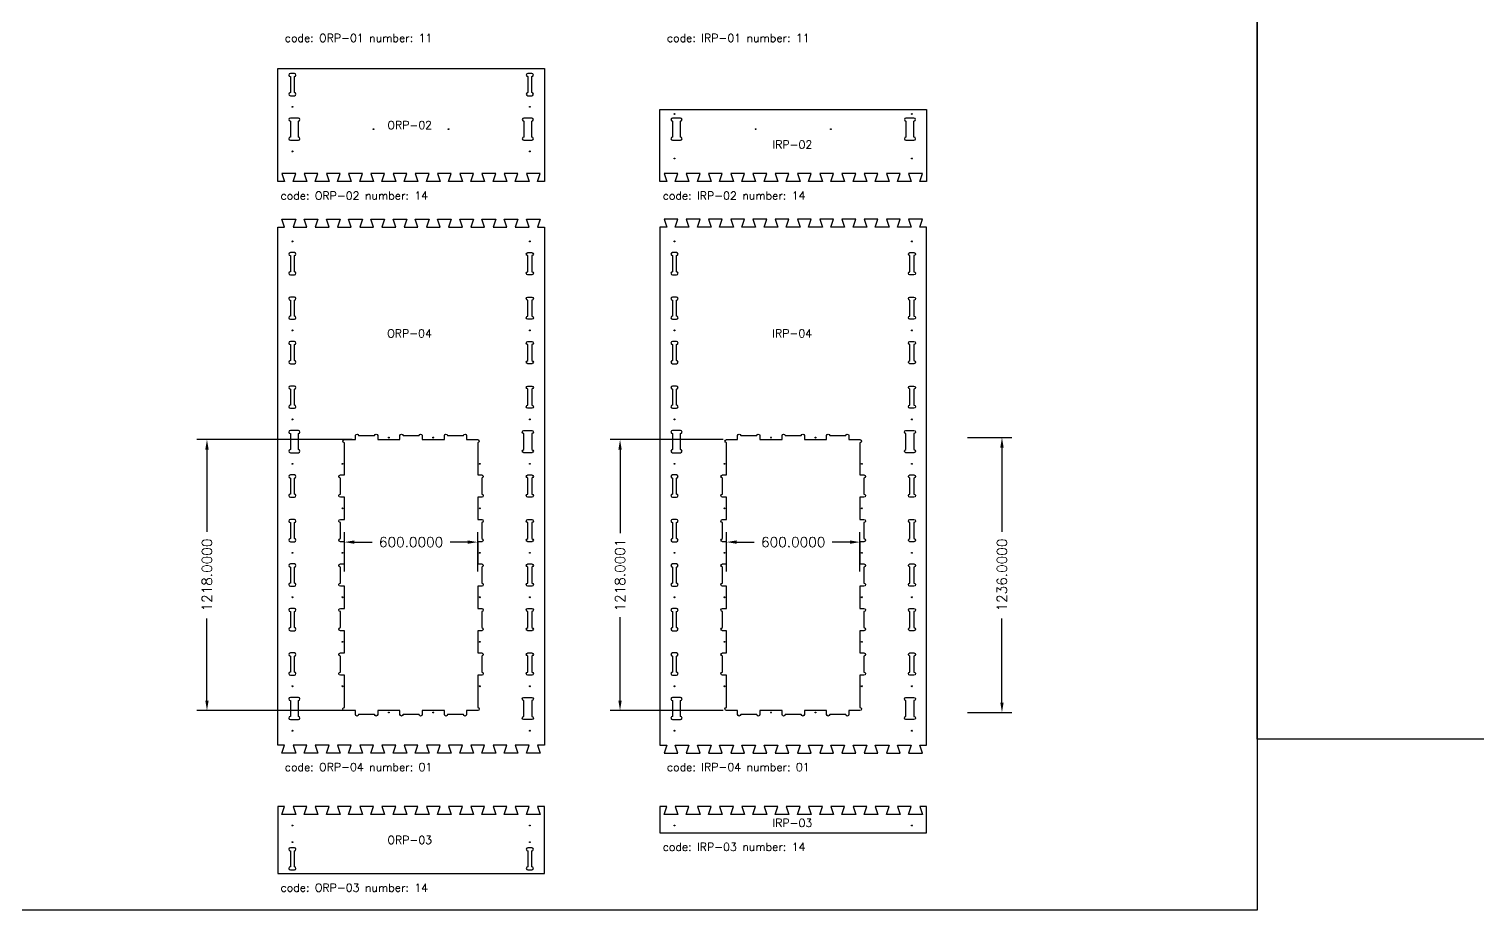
# Model space of a CAD drawing. Header units: millimetres. Extents: x -2063935 to 28085, y -14264 to 11271.
# Drawn here: x -8212 to -1698, y -6679 to -2718 of the extents above; entities that cross this region are included whole.
import ezdxf
from ezdxf import colors
from ezdxf.entities.mleader import LeaderData, LeaderLine
from ezdxf.math import Vec2, Vec3

# ---------------------------------------------------------------- set-up
doc = ezdxf.new("R2010")
doc.units = ezdxf.units.MM
for name, color, linetype in [('codes', 1, 'Continuous'), ('collection', 9, 'Continuous'), ('dimensions', 4, 'Continuous'), ('drill holes d4mm x 50mm screws', 3, 'Continuous'), ('holes d12mm for bolts d10mm', 6, 'Continuous'), ('text', 4, 'Continuous')]:
    doc.layers.add(name, color=color, linetype=linetype)
doc.styles.get("Standard").update_dxf_attribs({"font": 'romans.shx'})
doc.dimstyles.get("Standard").update_dxf_attribs({"dimscale": 250, "dimtxt": 0.18, "dimasz": 0.18, "dimexe": 0.18, "dimexo": 0.0625, "dimgap": 0.09, "dimtad": 0, "dimdec": 4, "dimzin": 0, "dimdsep": 46, "dimtxsty": 'Standard', "dimcen": 0.09, "dimclre": 252, "dimadec": 0, "dimazin": 0, "dimtfac": 1, "dimtdec": 4, "dimtofl": 0, "dimtmove": 0, "dimatfit": 3, "dimfxl": 1, "dimtolj": 1, "dimtzin": 0, "dimarcsym": 0})

# ---------------------------------------------------------------- blocks, each defined once
blk = doc.blocks.new('*D1')
at = {"layer": 'Defpoints', "color": 0, "transparency": 16777216}
for p in [(-4005.7, -4555.1), (-4005.7, -5791.1), (-3834.7, -5791.1)]:
    blk.add_point(p, dxfattribs=at)
at = {"layer": 'dimensions', "color": 252, "lineweight": -2, "transparency": 16777216}
for p, q in [((-3990.1, -4555.1), (-3789.7, -4555.1)), ((-3990.1, -5791.1), (-3789.7, -5791.1))]:
    blk.add_line(p, q, dxfattribs=at)
at = {"layer": 'dimensions', "color": 0, "lineweight": -2, "transparency": 16777216}
for p, q in [((-3834.7, -4600.1), (-3834.7, -4978.1)), ((-3834.7, -5746.1), (-3834.7, -5368.1))]:
    blk.add_line(p, q, dxfattribs=at)
at = {"layer": 'dimensions', "color": 0, "transparency": 16777216}
for points in [[(-3842.2, -4600.1), (-3827.2, -4600.1), (-3834.7, -4555.1)], [(-3842.2, -5746.1), (-3827.2, -5746.1), (-3834.7, -5791.1)]]:
    blk.add_solid(points, dxfattribs=at)
at = {"layer": 'dimensions', "color": 0, "transparency": 16777216, "insert": (-3834.7, -5173.1), "char_height": 45, "attachment_point": 5, "rotation": 90}
blk.add_mtext('\\A1;1236.0000', dxfattribs=at)
blk = doc.blocks.new('*D2')
at = {"layer": 'Defpoints', "color": 0, "transparency": 16777216}
for p in [(-4473.7, -5024.9), (-5073.7, -5173.1), (-4473.7, -5173.1)]:
    blk.add_point(p, dxfattribs=at)
at = {"layer": 'dimensions', "color": 252, "lineweight": -2, "transparency": 16777216}
for p, q in [((-5073.7, -5157.5), (-5073.7, -4979.9)), ((-4473.7, -5157.5), (-4473.7, -4979.9))]:
    blk.add_line(p, q, dxfattribs=at)
at = {"layer": 'dimensions', "color": 0, "lineweight": -2, "transparency": 16777216}
for p, q in [((-5028.7, -5024.9), (-4949.4, -5024.9)), ((-4518.7, -5024.9), (-4598, -5024.9))]:
    blk.add_line(p, q, dxfattribs=at)
at = {"layer": 'dimensions', "color": 0, "transparency": 16777216}
for points in [[(-5028.7, -5017.4), (-5028.7, -5032.4), (-5073.7, -5024.9)], [(-4518.7, -5017.4), (-4518.7, -5032.4), (-4473.7, -5024.9)]]:
    blk.add_solid(points, dxfattribs=at)
at = {"layer": 'dimensions', "color": 0, "transparency": 16777216, "insert": (-4773.7, -5024.9), "char_height": 45, "attachment_point": 5}
blk.add_mtext('\\A1;600.0000', dxfattribs=at)
blk = doc.blocks.new('*D3')
at = {"layer": 'Defpoints', "color": 0, "transparency": 16777216}
for p in [(-5073.7, -4564.1), (-5552.7, -5782.1), (-5073.7, -5782.1)]:
    blk.add_point(p, dxfattribs=at)
at = {"layer": 'dimensions', "color": 252, "lineweight": -2, "transparency": 16777216}
for p, q in [((-5089.3, -4564.1), (-5597.7, -4564.1)), ((-5089.3, -5782.1), (-5597.7, -5782.1))]:
    blk.add_line(p, q, dxfattribs=at)
at = {"layer": 'dimensions', "color": 0, "lineweight": -2, "transparency": 16777216}
for p, q in [((-5552.7, -4609.1), (-5552.7, -4984.6)), ((-5552.7, -5737.1), (-5552.7, -5361.7))]:
    blk.add_line(p, q, dxfattribs=at)
at = {"layer": 'dimensions', "color": 0, "transparency": 16777216}
for points in [[(-5560.2, -4609.1), (-5545.2, -4609.1), (-5552.7, -4564.1)], [(-5560.2, -5737.1), (-5545.2, -5737.1), (-5552.7, -5782.1)]]:
    blk.add_solid(points, dxfattribs=at)
at = {"layer": 'dimensions', "color": 0, "transparency": 16777216, "insert": (-5552.7, -5173.1), "char_height": 45, "attachment_point": 5, "rotation": 90}
blk.add_mtext('\\A1;1218.0001', dxfattribs=at)
blk = doc.blocks.new('*D4')
at = {"layer": 'Defpoints', "color": 0, "transparency": 16777216}
for p in [(-7410.9, -4564.1), (-6742.8, -4564.1), (-6742.8, -5782.1)]:
    blk.add_point(p, dxfattribs=at)
at = {"layer": 'dimensions', "color": 252, "lineweight": -2, "transparency": 16777216}
for p, q in [((-6758.4, -4564.1), (-7455.9, -4564.1)), ((-6758.4, -5782.1), (-7455.9, -5782.1))]:
    blk.add_line(p, q, dxfattribs=at)
at = {"layer": 'dimensions', "color": 0, "lineweight": -2, "transparency": 16777216}
for p, q in [((-7410.9, -4609.1), (-7410.9, -4978.1)), ((-7410.9, -5737.1), (-7410.9, -5368.1))]:
    blk.add_line(p, q, dxfattribs=at)
at = {"layer": 'dimensions', "color": 0, "transparency": 16777216}
for points in [[(-7418.4, -4609.1), (-7403.4, -4609.1), (-7410.9, -4564.1)], [(-7418.4, -5737.1), (-7403.4, -5737.1), (-7410.9, -5782.1)]]:
    blk.add_solid(points, dxfattribs=at)
at = {"layer": 'dimensions', "color": 0, "transparency": 16777216, "insert": (-7410.9, -5173.1), "char_height": 45, "attachment_point": 5, "rotation": 90}
blk.add_mtext('\\A1;1218.0000', dxfattribs=at)
blk = doc.blocks.new('*D11')
at = {"layer": 'Defpoints', "color": 0, "transparency": 16777216}
for p in [(-6192.8, -5024.9), (-6792.8, -5173.1), (-6192.8, -5173.1)]:
    blk.add_point(p, dxfattribs=at)
at = {"layer": 'dimensions', "color": 252, "lineweight": -2, "transparency": 16777216}
for p, q in [((-6792.8, -5157.5), (-6792.8, -4979.9)), ((-6192.8, -5157.5), (-6192.8, -4979.9))]:
    blk.add_line(p, q, dxfattribs=at)
at = {"layer": 'dimensions', "color": 0, "lineweight": -2, "transparency": 16777216}
for p, q in [((-6747.8, -5024.9), (-6668.5, -5024.9)), ((-6237.8, -5024.9), (-6317, -5024.9))]:
    blk.add_line(p, q, dxfattribs=at)
at = {"layer": 'dimensions', "color": 0, "transparency": 16777216}
for points in [[(-6747.8, -5017.4), (-6747.8, -5032.4), (-6792.8, -5024.9)], [(-6237.8, -5017.4), (-6237.8, -5032.4), (-6192.8, -5024.9)]]:
    blk.add_solid(points, dxfattribs=at)
at = {"layer": 'dimensions', "color": 0, "transparency": 16777216, "insert": (-6492.8, -5024.9), "char_height": 45, "attachment_point": 5}
blk.add_mtext('\\A1;600.0000', dxfattribs=at)

msp = doc.modelspace()

# ---------------------------------------------------------------- linework, layer by layer
at = {"color": 2}
for points in [[(-5973.76151, -3368.23388), (-5961.76151, -3404.23388), (-6023.76151, -3404.23388), (-6011.76151, -3368.23388), (-6073.76151, -3368.23388), (-6061.76151, -3404.23388), (-6123.76151, -3404.23388), (-6111.76151, -3368.23388), (-6173.76151, -3368.23388), (-6161.76151, -3404.23388), (-6223.76151, -3404.23388), (-6211.76151, -3368.23388), (-6273.76151, -3368.23388), (-6261.76151, -3404.23388), (-6323.76151, -3404.23388), (-6311.76151, -3368.23388), (-6373.76151, -3368.23388), (-6361.76151, -3404.23388), (-6423.76151, -3404.23388), (-6411.76151, -3368.23388), (-6473.76151, -3368.23388), (-6461.76151, -3404.23388), (-6523.76151, -3404.23388), (-6511.76151, -3368.23388), (-6573.76151, -3368.23388), (-6561.76151, -3404.23388), (-6623.76151, -3404.23388), (-6611.76151, -3368.23388), (-6673.76151, -3368.23388), (-6661.76151, -3404.23388), (-6723.76151, -3404.23388), (-6711.76151, -3368.23388), (-6773.76151, -3368.23388), (-6761.76151, -3404.23388), (-6823.76151, -3404.23388), (-6811.76151, -3368.23388), (-6873.76151, -3368.23388), (-6861.76151, -3404.23388), (-6923.76151, -3404.23388), (-6911.76151, -3368.23388), (-6973.76151, -3368.23388), (-6961.76151, -3404.23388), (-7023.76151, -3404.23388), (-7011.76151, -3368.23388), (-7073.76151, -3368.23388), (-7061.76151, -3404.23388), (-7092.76151, -3404.23388), (-7092.76151, -2896.40877), (-5892.76151, -2896.40877), (-5892.76151, -3404.23388), (-5923.76151, -3404.23388), (-5911.76151, -3368.23388)], [(-4173.70889, -3404.23388), (-4204.70889, -3404.23388), (-4192.70889, -3368.23388), (-4254.70889, -3368.23388), (-4242.70889, -3404.23388), (-4304.70889, -3404.23388), (-4292.70889, -3368.23388), (-4354.70889, -3368.23388), (-4342.70889, -3404.23388), (-4404.70889, -3404.23388), (-4392.70889, -3368.23388), (-4454.70889, -3368.23388), (-4442.70889, -3404.23388), (-4504.70889, -3404.23388), (-4492.70889, -3368.23388), (-4554.70889, -3368.23388), (-4542.70889, -3404.23388), (-4604.70889, -3404.23388), (-4592.70889, -3368.23388), (-4654.70889, -3368.23388), (-4642.70889, -3404.23388), (-4704.70889, -3404.23388), (-4692.70889, -3368.23388), (-4754.70889, -3368.23388), (-4742.70889, -3404.23388), (-4804.70889, -3404.23388), (-4792.70889, -3368.23388), (-4854.70889, -3368.23388), (-4842.70889, -3404.23388), (-4904.70889, -3404.23388), (-4892.70889, -3368.23388), (-4954.70889, -3368.23388), (-4942.70889, -3404.23388), (-5004.70889, -3404.23388), (-4992.70889, -3368.23388), (-5054.70889, -3368.23388), (-5042.70889, -3404.23388), (-5104.70889, -3404.23388), (-5092.70889, -3368.23388), (-5154.70889, -3368.23388), (-5142.70889, -3404.23388), (-5204.70889, -3404.23388), (-5192.70889, -3368.23388), (-5254.70889, -3368.23388), (-5242.70889, -3404.23388), (-5304.70889, -3404.23388), (-5292.70889, -3368.23388), (-5354.70889, -3368.23388), (-5342.70889, -3404.23388), (-5373.70889, -3404.23388), (-5373.70889, -3080.00616), (-4173.70889, -3080.00616)], [(-6473.76151, -5973.12228), (-6461.76151, -5937.12228), (-6523.76151, -5937.12228), (-6511.76151, -5973.12228), (-6573.76151, -5973.12228), (-6561.76151, -5937.12228), (-6623.76151, -5937.12228), (-6611.76151, -5973.12228), (-6673.76151, -5973.12228), (-6661.76151, -5937.12228), (-6723.76151, -5937.12228), (-6711.76151, -5973.12228), (-6773.76151, -5973.12228), (-6761.76151, -5937.12228), (-6823.76151, -5937.12228), (-6811.76151, -5973.12228), (-6873.76151, -5973.12228), (-6861.76151, -5937.12228), (-6923.76151, -5937.12228), (-6911.76151, -5973.12228), (-6973.76151, -5973.12228), (-6961.76151, -5937.12228), (-7023.76151, -5937.12228), (-7011.76151, -5973.12228), (-7073.76151, -5973.12228), (-7061.76151, -5937.12228), (-7092.76151, -5937.12228), (-7092.76151, -3609.12228), (-7061.76151, -3609.12228), (-7073.76151, -3573.12228), (-7011.76151, -3573.12228), (-7023.76151, -3609.12228), (-6961.76151, -3609.12228), (-6973.76151, -3573.12228), (-6911.76151, -3573.12228), (-6923.76151, -3609.12228), (-6861.76151, -3609.12228), (-6873.76151, -3573.12228), (-6811.76151, -3573.12228), (-6823.76151, -3609.12228), (-6761.76151, -3609.12228), (-6773.76151, -3573.12228), (-6711.76151, -3573.12228), (-6723.76151, -3609.12228), (-6661.76151, -3609.12228), (-6673.76151, -3573.12228), (-6611.76151, -3573.12228), (-6623.76151, -3609.12228), (-6561.76151, -3609.12228), (-6573.76151, -3573.12228), (-6511.76151, -3573.12228), (-6523.76151, -3609.12228), (-6461.76151, -3609.12228), (-6473.76151, -3573.12228), (-6411.76151, -3573.12228), (-6423.76151, -3609.12228), (-6361.76151, -3609.12228), (-6373.76151, -3573.12228), (-6311.76151, -3573.12228), (-6323.76151, -3609.12228), (-6261.76151, -3609.12228), (-6273.76151, -3573.12228), (-6211.76151, -3573.12228), (-6223.76151, -3609.12228), (-6161.76151, -3609.12228), (-6173.76151, -3573.12228), (-6111.76151, -3573.12228), (-6123.76151, -3609.12228), (-6061.76151, -3609.12228), (-6073.76151, -3573.12228), (-6011.76151, -3573.12228), (-6023.76151, -3609.12228), (-5961.76151, -3609.12228), (-5973.76151, -3573.12228), (-5911.76151, -3573.12228), (-5923.76151, -3609.12228), (-5892.76151, -3609.12228), (-5892.76151, -5937.12228), (-5923.76151, -5937.12228), (-5911.76151, -5973.12228), (-5973.76151, -5973.12228), (-5961.76151, -5937.12228), (-6023.76151, -5937.12228), (-6011.76151, -5973.12228), (-6073.76151, -5973.12228), (-6061.76151, -5937.12228), (-6123.76151, -5937.12228), (-6111.76151, -5973.12228), (-6173.76151, -5973.12228), (-6161.76151, -5937.12228), (-6223.76151, -5937.12228), (-6211.76151, -5973.12228), (-6273.76151, -5973.12228), (-6261.76151, -5937.12228), (-6323.76151, -5937.12228), (-6311.76151, -5973.12228), (-6373.76151, -5973.12228), (-6361.76151, -5937.12228), (-6423.76151, -5937.12228), (-6411.76151, -5973.12228)], [(-5042.70889, -5937.12228), (-5054.70889, -5973.12228), (-4992.70889, -5973.12228), (-5004.70889, -5937.12228), (-4942.70889, -5937.12228), (-4954.70889, -5973.12228), (-4892.70889, -5973.12228), (-4904.70889, -5937.12228), (-4842.70889, -5937.12228), (-4854.70889, -5973.12228), (-4792.70889, -5973.12228), (-4804.70889, -5937.12228), (-4742.70889, -5937.12228), (-4754.70889, -5973.12228), (-4692.70889, -5973.12228), (-4704.70889, -5937.12228), (-4642.70889, -5937.12228), (-4654.70889, -5973.12228), (-4592.70889, -5973.12228), (-4604.70889, -5937.12228), (-4542.70889, -5937.12228), (-4554.70889, -5973.12228), (-4492.70889, -5973.12228), (-4504.70889, -5937.12228), (-4442.70889, -5937.12228), (-4454.70889, -5973.12228), (-4392.70889, -5973.12228), (-4404.70889, -5937.12228), (-4342.70889, -5937.12228), (-4354.70889, -5973.12228), (-4292.70889, -5973.12228), (-4304.70889, -5937.12228), (-4242.70889, -5937.12228), (-4254.70889, -5973.12228), (-4192.70889, -5973.12228), (-4204.70889, -5937.12228), (-4173.70889, -5937.12228), (-4173.70889, -3609.12228), (-4204.70889, -3609.12228), (-4192.70889, -3573.12228), (-4254.70889, -3573.12228), (-4242.70889, -3609.12228), (-4304.70889, -3609.12228), (-4292.70889, -3573.12228), (-4354.70889, -3573.12228), (-4342.70889, -3609.12228), (-4404.70889, -3609.12228), (-4392.70889, -3573.12228), (-4454.70889, -3573.12228), (-4442.70889, -3609.12228), (-4504.70889, -3609.12228), (-4492.70889, -3573.12228), (-4554.70889, -3573.12228), (-4542.70889, -3609.12228), (-4604.70889, -3609.12228), (-4592.70889, -3573.12228), (-4654.70889, -3573.12228), (-4642.70889, -3609.12228), (-4704.70889, -3609.12228), (-4692.70889, -3573.12228), (-4754.70889, -3573.12228), (-4742.70889, -3609.12228), (-4804.70889, -3609.12228), (-4792.70889, -3573.12228), (-4854.70889, -3573.12228), (-4842.70889, -3609.12228), (-4904.70889, -3609.12228), (-4892.70889, -3573.12228), (-4954.70889, -3573.12228), (-4942.70889, -3609.12228), (-5004.70889, -3609.12228), (-4992.70889, -3573.12228), (-5054.70889, -3573.12228), (-5042.70889, -3609.12228), (-5104.70889, -3609.12228), (-5092.70889, -3573.12228), (-5154.70889, -3573.12228), (-5142.70889, -3609.12228), (-5204.70889, -3609.12228), (-5192.70889, -3573.12228), (-5254.70889, -3573.12228), (-5242.70889, -3609.12228), (-5304.70889, -3609.12228), (-5292.70889, -3573.12228), (-5354.70889, -3573.12228), (-5342.70889, -3609.12228), (-5373.70889, -3609.12228), (-5373.70889, -5937.12228), (-5342.70889, -5937.12228), (-5354.70889, -5973.12228), (-5292.70889, -5973.12228), (-5304.70889, -5937.12228), (-5242.70889, -5937.12228), (-5254.70889, -5973.12228), (-5192.70889, -5973.12228), (-5204.70889, -5937.12228), (-5142.70889, -5937.12228), (-5154.70889, -5973.12228), (-5092.70889, -5973.12228), (-5104.70889, -5937.12228)], [(-6711.76151, -6248.9053), (-6773.76151, -6248.9053), (-6761.76151, -6212.9053), (-6823.76151, -6212.9053), (-6811.76151, -6248.9053), (-6873.76151, -6248.9053), (-6861.76151, -6212.9053), (-6923.76151, -6212.9053), (-6911.76151, -6248.9053), (-6973.76151, -6248.9053), (-6961.76151, -6212.9053), (-7023.76151, -6212.9053), (-7011.76151, -6248.9053), (-7073.76151, -6248.9053), (-7061.76151, -6212.9053), (-7092.76151, -6212.9053), (-7092.76151, -6515.55625), (-5892.76151, -6515.55625), (-5892.76151, -6212.9053), (-5923.76151, -6212.9053), (-5911.76151, -6248.9053), (-5973.76151, -6248.9053), (-5961.76151, -6212.9053), (-6023.76151, -6212.9053), (-6011.76151, -6248.9053), (-6073.76151, -6248.9053), (-6061.76151, -6212.9053), (-6123.76151, -6212.9053), (-6111.76151, -6248.9053), (-6173.76151, -6248.9053), (-6161.76151, -6212.9053), (-6223.76151, -6212.9053), (-6211.76151, -6248.9053), (-6273.76151, -6248.9053), (-6261.76151, -6212.9053), (-6323.76151, -6212.9053), (-6311.76151, -6248.9053), (-6373.76151, -6248.9053), (-6361.76151, -6212.9053), (-6423.76151, -6212.9053), (-6411.76151, -6248.9053), (-6473.76151, -6248.9053), (-6461.76151, -6212.9053), (-6523.76151, -6212.9053), (-6511.76151, -6248.9053), (-6573.76151, -6248.9053), (-6561.76151, -6212.9053), (-6623.76151, -6212.9053), (-6611.76151, -6248.9053), (-6673.76151, -6248.9053), (-6661.76151, -6212.9053), (-6723.76151, -6212.9053)], [(-5204.70889, -6212.9053), (-5192.70889, -6248.9053), (-5254.70889, -6248.9053), (-5242.70889, -6212.9053), (-5304.70889, -6212.9053), (-5292.70889, -6248.9053), (-5354.70889, -6248.9053), (-5342.70889, -6212.9053), (-5373.70889, -6212.9053), (-5373.70889, -6331.95887), (-4173.70889, -6331.95887), (-4173.70889, -6212.9053), (-4204.70889, -6212.9053), (-4192.70889, -6248.9053), (-4254.70889, -6248.9053), (-4242.70889, -6212.9053), (-4304.70889, -6212.9053), (-4292.70889, -6248.9053), (-4354.70889, -6248.9053), (-4342.70889, -6212.9053), (-4404.70889, -6212.9053), (-4392.70889, -6248.9053), (-4454.70889, -6248.9053), (-4442.70889, -6212.9053), (-4504.70889, -6212.9053), (-4492.70889, -6248.9053), (-4554.70889, -6248.9053), (-4542.70889, -6212.9053), (-4604.70889, -6212.9053), (-4592.70889, -6248.9053), (-4654.70889, -6248.9053), (-4642.70889, -6212.9053), (-4704.70889, -6212.9053), (-4692.70889, -6248.9053), (-4754.70889, -6248.9053), (-4742.70889, -6212.9053), (-4804.70889, -6212.9053), (-4792.70889, -6248.9053), (-4854.70889, -6248.9053), (-4842.70889, -6212.9053), (-4904.70889, -6212.9053), (-4892.70889, -6248.9053), (-4954.70889, -6248.9053), (-4942.70889, -6212.9053), (-5004.70889, -6212.9053), (-4992.70889, -6248.9053), (-5054.70889, -6248.9053), (-5042.70889, -6212.9053), (-5104.70889, -6212.9053), (-5092.70889, -6248.9053), (-5154.70889, -6248.9053), (-5142.70889, -6212.9053)]]:
    msp.add_lwpolyline(points, close=True, dxfattribs=at)
for points in [[(-7035.76151, -3018.23388), (-7017.76151, -3018.23388, 1), (-7017.76151, -3004.23388), (-7017.76151, -2932.23388, 1), (-7017.76151, -2918.23388), (-7035.76151, -2918.23388, 1), (-7035.76151, -2932.23388), (-7035.76151, -3004.23388, 1)], [(-5967.76151, -3018.23388), (-5949.76151, -3018.23388, 1), (-5949.76151, -3004.23388), (-5949.76151, -2932.23388, 1), (-5949.76151, -2918.23388), (-5967.76151, -2918.23388, 1), (-5967.76151, -2932.23388), (-5967.76151, -3004.23388, 1)], [(-7035.76151, -3218.23388), (-6999.76151, -3218.23388, 1), (-6999.76151, -3204.23388), (-6999.76151, -3132.23388, 1), (-6999.76151, -3118.23388), (-7035.76151, -3118.23388, 1), (-7035.76151, -3132.23388), (-7035.76151, -3204.23388, 1)], [(-5985.76151, -3218.23388), (-5949.76151, -3218.23388, 1), (-5949.76151, -3204.23388), (-5949.76151, -3132.23388, 1), (-5949.76151, -3118.23388), (-5985.76151, -3118.23388, 1), (-5985.76151, -3132.23388), (-5985.76151, -3204.23388, 1)], [(-5316.70889, -3218.23388), (-5280.70889, -3218.23388, 1), (-5280.70889, -3204.23388), (-5280.70889, -3132.23388, 1), (-5280.70889, -3118.23388), (-5316.70889, -3118.23388, 1), (-5316.70889, -3132.23388), (-5316.70889, -3204.23388, 1)], [(-4266.70889, -3218.23388), (-4230.70889, -3218.23388, 1), (-4230.70889, -3204.23388), (-4230.70889, -3132.23388, 1), (-4230.70889, -3118.23388), (-4266.70889, -3118.23388, 1), (-4266.70889, -3132.23388), (-4266.70889, -3204.23388, 1)], [(-7035.76151, -3823.12228), (-7017.76151, -3823.12228, 1), (-7017.76151, -3809.12228), (-7017.76151, -3737.12228, 1), (-7017.76151, -3723.12228), (-7035.76151, -3723.12228, 1), (-7035.76151, -3737.12228), (-7035.76151, -3809.12228, 1)], [(-5949.76151, -3823.12228), (-5967.76151, -3823.12228, -1), (-5967.76151, -3809.12228), (-5967.76151, -3737.12228, -1), (-5967.76151, -3723.12228), (-5949.76151, -3723.12228, -1), (-5949.76151, -3737.12228), (-5949.76151, -3809.12228, -1)], [(-5316.70889, -3823.12228), (-5298.70889, -3823.12228, 1), (-5298.70889, -3809.12228), (-5298.70889, -3737.12228, 1), (-5298.70889, -3723.12228), (-5316.70889, -3723.12228, 1), (-5316.70889, -3737.12228), (-5316.70889, -3809.12228, 1)], [(-4230.70889, -3823.12228), (-4248.70889, -3823.12228, -1), (-4248.70889, -3809.12228), (-4248.70889, -3737.12228, -1), (-4248.70889, -3723.12228), (-4230.70889, -3723.12228, -1), (-4230.70889, -3737.12228), (-4230.70889, -3809.12228, -1)], [(-7035.76151, -4023.12228), (-7017.76151, -4023.12228, 1), (-7017.76151, -4009.12228), (-7017.76151, -3937.12228, 1), (-7017.76151, -3923.12228), (-7035.76151, -3923.12228, 1), (-7035.76151, -3937.12228), (-7035.76151, -4009.12228, 1)], [(-5949.76151, -4023.12228), (-5967.76151, -4023.12228, -1), (-5967.76151, -4009.12228), (-5967.76151, -3937.12228, -1), (-5967.76151, -3923.12228), (-5949.76151, -3923.12228, -1), (-5949.76151, -3937.12228), (-5949.76151, -4009.12228, -1)], [(-5316.70889, -4023.12228), (-5298.70889, -4023.12228, 1), (-5298.70889, -4009.12228), (-5298.70889, -3937.12228, 1), (-5298.70889, -3923.12228), (-5316.70889, -3923.12228, 1), (-5316.70889, -3937.12228), (-5316.70889, -4009.12228, 1)], [(-4230.70889, -4023.12228), (-4248.70889, -4023.12228, -1), (-4248.70889, -4009.12228), (-4248.70889, -3937.12228, -1), (-4248.70889, -3923.12228), (-4230.70889, -3923.12228, -1), (-4230.70889, -3937.12228), (-4230.70889, -4009.12228, -1)], [(-7035.76151, -4223.12228), (-7017.76151, -4223.12228, 1), (-7017.76151, -4209.12228), (-7017.76151, -4137.12228, 1), (-7017.76151, -4123.12228), (-7035.76151, -4123.12228, 1), (-7035.76151, -4137.12228), (-7035.76151, -4209.12228, 1)], [(-5949.76151, -4223.12228), (-5967.76151, -4223.12228, -1), (-5967.76151, -4209.12228), (-5967.76151, -4137.12228, -1), (-5967.76151, -4123.12228), (-5949.76151, -4123.12228, -1), (-5949.76151, -4137.12228), (-5949.76151, -4209.12228, -1)], [(-5316.70889, -4223.12228), (-5298.70889, -4223.12228, 1), (-5298.70889, -4209.12228), (-5298.70889, -4137.12228, 1), (-5298.70889, -4123.12228), (-5316.70889, -4123.12228, 1), (-5316.70889, -4137.12228), (-5316.70889, -4209.12228, 1)], [(-4230.70889, -4223.12228), (-4248.70889, -4223.12228, -1), (-4248.70889, -4209.12228), (-4248.70889, -4137.12228, -1), (-4248.70889, -4123.12228), (-4230.70889, -4123.12228, -1), (-4230.70889, -4137.12228), (-4230.70889, -4209.12228, -1)], [(-7035.76151, -4423.12228), (-7017.76151, -4423.12228, 1), (-7017.76151, -4409.12228), (-7017.76151, -4337.12228, 1), (-7017.76151, -4323.12228), (-7035.76151, -4323.12228, 1), (-7035.76151, -4337.12228), (-7035.76151, -4409.12228, 1)], [(-5949.76151, -4423.12228), (-5967.76151, -4423.12228, -1), (-5967.76151, -4409.12228), (-5967.76151, -4337.12228, -1), (-5967.76151, -4323.12228), (-5949.76151, -4323.12228, -1), (-5949.76151, -4337.12228), (-5949.76151, -4409.12228, -1)], [(-5316.70889, -4423.12228), (-5298.70889, -4423.12228, 1), (-5298.70889, -4409.12228), (-5298.70889, -4337.12228, 1), (-5298.70889, -4323.12228), (-5316.70889, -4323.12228, 1), (-5316.70889, -4337.12228), (-5316.70889, -4409.12228, 1)], [(-4230.70889, -4423.12228), (-4248.70889, -4423.12228, -1), (-4248.70889, -4409.12228), (-4248.70889, -4337.12228, -1), (-4248.70889, -4323.12228), (-4230.70889, -4323.12228, -1), (-4230.70889, -4337.12228), (-4230.70889, -4409.12228, -1)], [(-7035.76151, -4623.12228), (-6999.76155, -4623.12228, 1), (-6999.76155, -4609.12228), (-6999.76155, -4537.12228, 1), (-6999.76155, -4523.12228), (-7035.76151, -4523.12228, 1), (-7035.76151, -4537.12228), (-7035.76151, -4609.12228, 1)], [(-5949.76151, -4623.12228), (-5985.76146, -4623.12228, -1), (-5985.76146, -4609.12228), (-5985.76146, -4537.12228, -1), (-5985.76146, -4523.12228), (-5949.76151, -4523.12228, -1), (-5949.76151, -4537.12228), (-5949.76151, -4609.12228, -1)], [(-5316.70889, -4623.12228), (-5280.70893, -4623.12228, 1), (-5280.70893, -4609.12228), (-5280.70893, -4537.12228, 1), (-5280.70893, -4523.12228), (-5316.70889, -4523.12228, 1), (-5316.70889, -4537.12228), (-5316.70889, -4609.12228, 1)], [(-4230.70889, -4623.12228), (-4266.70889, -4623.12228, -1), (-4266.70889, -4609.12228), (-4266.70889, -4537.12228, -1), (-4266.70889, -4523.12228), (-4230.70889, -4523.12228, -1), (-4230.70889, -4537.12228), (-4230.70889, -4609.12228, -1)], [(-7035.76151, -4823.12228), (-7017.76151, -4823.12228, 1), (-7017.76151, -4809.12228), (-7017.76151, -4737.12228, 1), (-7017.76151, -4723.12228), (-7035.76151, -4723.12228, 1), (-7035.76151, -4737.12228), (-7035.76151, -4809.12228, 1)], [(-5949.76151, -4823.12228), (-5967.76151, -4823.12228, -1), (-5967.76151, -4809.12228), (-5967.76151, -4737.12228, -1), (-5967.76151, -4723.12228), (-5949.76151, -4723.12228, -1), (-5949.76151, -4737.12228), (-5949.76151, -4809.12228, -1)], [(-5316.70889, -4823.12228), (-5298.70889, -4823.12228, 1), (-5298.70889, -4809.12228), (-5298.70889, -4737.12228, 1), (-5298.70889, -4723.12228), (-5316.70889, -4723.12228, 1), (-5316.70889, -4737.12228), (-5316.70889, -4809.12228, 1)], [(-4230.70889, -4823.12228), (-4248.70889, -4823.12228, -1), (-4248.70889, -4809.12228), (-4248.70889, -4737.12228, -1), (-4248.70889, -4723.12228), (-4230.70889, -4723.12228, -1), (-4230.70889, -4737.12228), (-4230.70889, -4809.12228, -1)], [(-7035.76151, -5023.12228), (-7017.76151, -5023.12228, 1), (-7017.76151, -5009.12228), (-7017.76151, -4937.12228, 1), (-7017.76151, -4923.12228), (-7035.76151, -4923.12228, 1), (-7035.76151, -4937.12228), (-7035.76151, -5009.12228, 1)], [(-5949.76151, -5023.12228), (-5967.76151, -5023.12228, -1), (-5967.76151, -5009.12228), (-5967.76151, -4937.12228, -1), (-5967.76151, -4923.12228), (-5949.76151, -4923.12228, -1), (-5949.76151, -4937.12228), (-5949.76151, -5009.12228, -1)], [(-5316.70889, -5023.12228), (-5298.70889, -5023.12228, 1), (-5298.70889, -5009.12228), (-5298.70889, -4937.12228, 1), (-5298.70889, -4923.12228), (-5316.70889, -4923.12228, 1), (-5316.70889, -4937.12228), (-5316.70889, -5009.12228, 1)], [(-4230.70889, -5023.12228), (-4248.70889, -5023.12228, -1), (-4248.70889, -5009.12228), (-4248.70889, -4937.12228, -1), (-4248.70889, -4923.12228), (-4230.70889, -4923.12228, -1), (-4230.70889, -4937.12228), (-4230.70889, -5009.12228, -1)], [(-7035.76151, -5223.12228), (-7017.76151, -5223.12228, 1), (-7017.76151, -5209.12228), (-7017.76151, -5137.12228, 1), (-7017.76151, -5123.12228), (-7035.76151, -5123.12228, 1), (-7035.76151, -5137.12228), (-7035.76151, -5209.12228, 1)], [(-5949.76151, -5223.12228), (-5967.76151, -5223.12228, -1), (-5967.76151, -5209.12228), (-5967.76151, -5137.12228, -1), (-5967.76151, -5123.12228), (-5949.76151, -5123.12228, -1), (-5949.76151, -5137.12228), (-5949.76151, -5209.12228, -1)], [(-5316.70889, -5223.12228), (-5298.70889, -5223.12228, 1), (-5298.70889, -5209.12228), (-5298.70889, -5137.12228, 1), (-5298.70889, -5123.12228), (-5316.70889, -5123.12228, 1), (-5316.70889, -5137.12228), (-5316.70889, -5209.12228, 1)], [(-4230.70889, -5223.12228), (-4248.70889, -5223.12228, -1), (-4248.70889, -5209.12228), (-4248.70889, -5137.12228, -1), (-4248.70889, -5123.12228), (-4230.70889, -5123.12228, -1), (-4230.70889, -5137.12228), (-4230.70889, -5209.12228, -1)], [(-7035.76151, -5423.12228), (-7017.76151, -5423.12228, 1), (-7017.76151, -5409.12228), (-7017.76151, -5337.12228, 1), (-7017.76151, -5323.12228), (-7035.76151, -5323.12228, 1), (-7035.76151, -5337.12228), (-7035.76151, -5409.12228, 1)], [(-5949.76151, -5423.12228), (-5967.76151, -5423.12228, -1), (-5967.76151, -5409.12228), (-5967.76151, -5337.12228, -1), (-5967.76151, -5323.12228), (-5949.76151, -5323.12228, -1), (-5949.76151, -5337.12228), (-5949.76151, -5409.12228, -1)], [(-5316.70889, -5423.12228), (-5298.70889, -5423.12228, 1), (-5298.70889, -5409.12228), (-5298.70889, -5337.12228, 1), (-5298.70889, -5323.12228), (-5316.70889, -5323.12228, 1), (-5316.70889, -5337.12228), (-5316.70889, -5409.12228, 1)], [(-4230.70889, -5423.12228), (-4248.70889, -5423.12228, -1), (-4248.70889, -5409.12228), (-4248.70889, -5337.12228, -1), (-4248.70889, -5323.12228), (-4230.70889, -5323.12228, -1), (-4230.70889, -5337.12228), (-4230.70889, -5409.12228, -1)], [(-7035.76151, -5623.12228), (-7017.76151, -5623.12228, 1), (-7017.76151, -5609.12228), (-7017.76151, -5537.12228, 1), (-7017.76151, -5523.12228), (-7035.76151, -5523.12228, 1), (-7035.76151, -5537.12228), (-7035.76151, -5609.12228, 1)], [(-5949.76151, -5623.12228), (-5967.76151, -5623.12228, -1), (-5967.76151, -5609.12228), (-5967.76151, -5537.12228, -1), (-5967.76151, -5523.12228), (-5949.76151, -5523.12228, -1), (-5949.76151, -5537.12228), (-5949.76151, -5609.12228, -1)], [(-5316.70889, -5623.12228), (-5298.70889, -5623.12228, 1), (-5298.70889, -5609.12228), (-5298.70889, -5537.12228, 1), (-5298.70889, -5523.12228), (-5316.70889, -5523.12228, 1), (-5316.70889, -5537.12228), (-5316.70889, -5609.12228, 1)], [(-4230.70889, -5623.12228), (-4248.70889, -5623.12228, -1), (-4248.70889, -5609.12228), (-4248.70889, -5537.12228, -1), (-4248.70889, -5523.12228), (-4230.70889, -5523.12228, -1), (-4230.70889, -5537.12228), (-4230.70889, -5609.12228, -1)], [(-7035.76151, -5823.12228), (-6999.76151, -5823.12228, 1), (-6999.76151, -5809.12228), (-6999.76151, -5737.12228, 1), (-6999.76151, -5723.12228), (-7035.76151, -5723.12228, 1), (-7035.76151, -5737.12228), (-7035.76151, -5809.12228, 1)], [(-5949.76151, -5823.12228), (-5985.76151, -5823.12228, -1), (-5985.76151, -5809.12228), (-5985.76151, -5737.12228, -1), (-5985.76151, -5723.12228), (-5949.76151, -5723.12228, -1), (-5949.76151, -5737.12228), (-5949.76151, -5809.12228, -1)], [(-5316.70889, -5823.12228), (-5280.70889, -5823.12228, 1), (-5280.70889, -5809.12228), (-5280.70889, -5737.12228, 1), (-5280.70889, -5723.12228), (-5316.70889, -5723.12228, 1), (-5316.70889, -5737.12228), (-5316.70889, -5809.12228, 1)], [(-4230.70889, -5823.12228), (-4266.70889, -5823.12228, -1), (-4266.70889, -5809.12228), (-4266.70889, -5737.12228, -1), (-4266.70889, -5723.12228), (-4230.70889, -5723.12228, -1), (-4230.70889, -5737.12228), (-4230.70889, -5809.12228, -1)], [(-7035.76151, -6498.9053), (-7017.76151, -6498.9053, 1), (-7017.76151, -6484.9053), (-7017.76151, -6412.9053, 1), (-7017.76151, -6398.9053), (-7035.76151, -6398.9053, 1), (-7035.76151, -6412.9053), (-7035.76151, -6484.9053, 1)], [(-5967.76151, -6498.9053), (-5949.76151, -6498.9053, 1), (-5949.76151, -6484.9053), (-5949.76151, -6412.9053, 1), (-5949.76151, -6398.9053), (-5967.76151, -6398.9053, 1), (-5967.76151, -6412.9053), (-5967.76151, -6484.9053, 1)]]:
    msp.add_lwpolyline(points, format="xyb", close=True, dxfattribs=at)
for points in [[(-6792.76151, -4578.12221, -1), (-6792.76151, -4564.12221), (-6742.76151, -4564.12221), (-6742.76151, -4546.12221, -1), (-6728.76151, -4546.12221), (-6656.76151, -4546.12221, -1), (-6642.76151, -4546.12221), (-6642.76151, -4564.12221), (-6542.76151, -4564.12221), (-6542.76151, -4546.12221, -1), (-6528.76151, -4546.12221), (-6456.76151, -4546.12221, -1), (-6442.76151, -4546.12221), (-6442.76151, -4564.12221), (-6342.76151, -4564.12221), (-6342.76151, -4546.12221, -1), (-6328.76151, -4546.12221), (-6256.76151, -4546.12221, -1), (-6242.76151, -4546.12221), (-6242.76151, -4564.12221), (-6192.76151, -4564.12221, -1), (-6192.76151, -4578.12221), (-6192.76151, -4723.12228), (-6174.76151, -4723.12228, -1), (-6174.76151, -4737.12228), (-6174.76151, -4809.12228, -1), (-6174.76151, -4823.12228), (-6192.76151, -4823.12228), (-6192.76151, -4923.12228), (-6174.76151, -4923.12228, -1), (-6174.76151, -4937.12228), (-6174.76151, -5009.12228, -1), (-6174.76151, -5023.12228), (-6192.76151, -5023.12228), (-6192.76151, -5123.12228), (-6174.76151, -5123.12228, -1), (-6174.76151, -5137.12228), (-6174.76151, -5209.12228, -1), (-6174.76151, -5223.12228), (-6192.76151, -5223.12228), (-6192.76151, -5323.12228), (-6174.76151, -5323.12228, -1), (-6174.76151, -5337.12228), (-6174.76151, -5409.12228, -1), (-6174.76151, -5423.12228), (-6192.76151, -5423.12228), (-6192.76151, -5523.12228), (-6174.76151, -5523.12228, -1), (-6174.76151, -5537.12228), (-6174.76151, -5609.12228, -1), (-6174.76151, -5623.12228), (-6192.76151, -5623.12228), (-6192.76151, -5768.12228, -1), (-6192.76151, -5782.12228), (-6242.76151, -5782.12228), (-6242.76151, -5800.12228, -1), (-6256.76151, -5800.12228), (-6328.76151, -5800.12228, -1), (-6342.76151, -5800.12228), (-6342.76151, -5782.12228), (-6442.76151, -5782.12228), (-6442.76151, -5800.12228, -1), (-6456.76151, -5800.12228), (-6528.76151, -5800.12228, -1), (-6542.76151, -5800.12228), (-6542.76151, -5782.12228), (-6642.76151, -5782.12228), (-6642.76151, -5800.12228, -1), (-6656.76151, -5800.12228), (-6728.76151, -5800.12228, -1), (-6742.76151, -5800.12228), (-6742.76151, -5782.12228), (-6792.76151, -5782.12228, -1), (-6792.76151, -5768.12228), (-6792.76151, -5623.12228), (-6810.76151, -5623.12228, -1), (-6810.76151, -5609.12228), (-6810.76151, -5537.12228, -1), (-6810.76151, -5523.12228), (-6792.76151, -5523.12228), (-6792.76151, -5423.12228), (-6810.76151, -5423.12228, -1), (-6810.76151, -5409.12228), (-6810.76151, -5337.12228, -1), (-6810.76151, -5323.12228), (-6792.76151, -5323.12228), (-6792.76151, -5223.12228), (-6810.76151, -5223.12228, -1), (-6810.76151, -5209.12228), (-6810.76151, -5137.12228, -1), (-6810.76151, -5123.12228), (-6792.76151, -5123.12228), (-6792.76151, -5023.12228), (-6810.76151, -5023.12228, -1), (-6810.76151, -5009.12228), (-6810.76151, -4937.12228, -1), (-6810.76151, -4923.12228), (-6792.76151, -4923.12228), (-6792.76151, -4823.12228), (-6810.76151, -4823.12228, -1), (-6810.76151, -4809.12228), (-6810.76151, -4737.12228, -1), (-6810.76151, -4723.12228), (-6792.76151, -4723.12228), (-6792.76151, -4578.12221)], [(-4823.70889, -4564.12221), (-4823.70889, -4546.12221, -1), (-4809.70889, -4546.12221), (-4737.70889, -4546.12221, -1), (-4723.70889, -4546.12221), (-4723.70889, -4564.12221), (-4623.70889, -4564.12221), (-4623.70889, -4546.12221, -1), (-4609.70889, -4546.12221), (-4537.70889, -4546.12221, -1), (-4523.70889, -4546.12221), (-4523.70889, -4564.12221), (-4473.70889, -4564.12221, -1), (-4473.70889, -4578.12221), (-4473.70889, -4723.12228), (-4455.70889, -4723.12228, -1), (-4455.70889, -4737.12228), (-4455.70889, -4809.12228, -1), (-4455.70889, -4823.12228), (-4473.70889, -4823.12228), (-4473.70889, -4923.12228), (-4455.70889, -4923.12228, -1), (-4455.70889, -4937.12228), (-4455.70889, -5009.12228, -1), (-4455.70889, -5023.12228), (-4473.70889, -5023.12228), (-4473.70889, -5123.12228), (-4455.70889, -5123.12228, -1), (-4455.70889, -5137.12228), (-4455.70889, -5209.12228, -1), (-4455.70889, -5223.12228), (-4473.70889, -5223.12228), (-4473.70889, -5323.12228), (-4455.70889, -5323.12228, -1), (-4455.70889, -5337.12228), (-4455.70889, -5409.12228, -1), (-4455.70889, -5423.12228), (-4473.70889, -5423.12228), (-4473.70889, -5523.12228), (-4455.70889, -5523.12228, -1), (-4455.70889, -5537.12228), (-4455.70889, -5609.12228, -1), (-4455.70889, -5623.12228), (-4473.70889, -5623.12228), (-4473.70889, -5768.12228, -1), (-4473.70889, -5782.12228), (-4523.70889, -5782.12228), (-4523.70889, -5800.12228, -1), (-4537.70889, -5800.12228), (-4609.70889, -5800.12228, -1), (-4623.70889, -5800.12228), (-4623.70889, -5782.12228), (-4723.70889, -5782.12228), (-4723.70889, -5800.12228, -1), (-4737.70889, -5800.12228), (-4809.70889, -5800.12228, -1), (-4823.70889, -5800.12228), (-4823.70889, -5782.12228), (-4923.70889, -5782.12228), (-4923.70889, -5800.12228, -1), (-4937.70889, -5800.12228), (-5009.70889, -5800.12228, -1), (-5023.70889, -5800.12228), (-5023.70889, -5782.12228), (-5073.70889, -5782.12228, -1), (-5073.70889, -5768.12228), (-5073.70889, -5623.12228), (-5091.70889, -5623.12228, -1), (-5091.70889, -5609.12228), (-5091.70889, -5537.12228, -1), (-5091.70889, -5523.12228), (-5073.70889, -5523.12228), (-5073.70889, -5423.12228), (-5091.70889, -5423.12228, -1), (-5091.70889, -5409.12228), (-5091.70889, -5337.12228, -1), (-5091.70889, -5323.12228), (-5073.70889, -5323.12228), (-5073.70889, -5223.12228), (-5091.70889, -5223.12228, -1), (-5091.70889, -5209.12228), (-5091.70889, -5137.12228, -1), (-5091.70889, -5123.12228), (-5073.70889, -5123.12228), (-5073.70889, -5023.12228), (-5091.70889, -5023.12228, -1), (-5091.70889, -5009.12228), (-5091.70889, -4937.12228, -1), (-5091.70889, -4923.12228), (-5073.70889, -4923.12228), (-5073.70889, -4823.12228), (-5091.70889, -4823.12228, -1), (-5091.70889, -4809.12228), (-5091.70889, -4737.12228, -1), (-5091.70889, -4723.12228), (-5073.70889, -4723.12228), (-5073.70889, -4578.12221, -1), (-5073.70889, -4564.12221), (-5023.70889, -4564.12221), (-5023.70889, -4546.12221, -1), (-5009.70889, -4546.12221), (-4937.70889, -4546.12221, -1), (-4923.70889, -4546.12221), (-4923.70889, -4564.12221), (-4823.70889, -4564.12221)], [(-6242.76151, -5782.12228), (-6242.76151, -5800.12228, -1), (-6256.76151, -5800.12228), (-6328.76151, -5800.12228, -1), (-6342.76151, -5800.12228), (-6342.76151, -5782.12228)], [(-4523.70889, -5782.12228), (-4523.70889, -5800.12228, -1), (-4537.70889, -5800.12228), (-4609.70889, -5800.12228, -1), (-4623.70889, -5800.12228), (-4623.70889, -5782.12228)]]:
    msp.add_lwpolyline(points, format="xyb", dxfattribs=at)
at = {"layer": 'collection'}
for points in [[(-8361.65259, 906.12007), (-2686.72501, 906.12007), (-2686.72501, -6679.02885), (-8361.65259, -6679.02885)], [(-2686.72501, 906.12007), (2531.03193, 906.12007), (2531.03193, -5911.27747), (-2686.72501, -5911.27747)]]:
    msp.add_lwpolyline(points, close=True, dxfattribs=at)
at = {"layer": 'drill holes d4mm x 50mm screws'}
for centre in [(-7026.76151, -3068.23388), (-5958.76151, -3068.23388), (-5307.70889, -3100.23388), (-4239.70889, -3100.23388), (-6661.76151, -3168.23388), (-6323.76151, -3168.23388), (-4942.70889, -3168.23388), (-4604.70889, -3168.23388), (-7026.76151, -3268.23388), (-5958.76151, -3268.23388), (-5307.70889, -3300.23388), (-4239.70889, -3300.23388), (-7026.76151, -3673.12228), (-5958.76151, -3673.12228), (-5307.70889, -3673.12228), (-4239.70889, -3673.12228), (-7026.76151, -4073.12228), (-5958.76151, -4073.12228), (-5307.70889, -4073.12228), (-4239.70889, -4073.12228), (-7026.76151, -4473.12228), (-5958.76151, -4473.12228), (-5307.70889, -4473.12228), (-4239.70889, -4473.12228), (-6592.76151, -4555.12221), (-6392.76151, -4555.12221), (-4873.70889, -4555.12221), (-4673.70889, -4555.12221), (-7026.76151, -4673.12228), (-6801.76151, -4673.12228), (-6183.76151, -4673.12228), (-5958.76151, -4673.12228), (-5307.70889, -4673.12228), (-5082.70889, -4673.12228), (-4464.70889, -4673.12228), (-4239.70889, -4673.12228), (-6801.76151, -4873.12228), (-6183.76151, -4873.12228), (-5082.70889, -4873.12228), (-4464.70889, -4873.12228), (-7026.76151, -5073.12228), (-6801.76151, -5073.12228), (-6183.76151, -5073.12228), (-5958.76151, -5073.12228), (-5307.70889, -5073.12228), (-5082.70889, -5073.12228), (-4464.70889, -5073.12228), (-4239.70889, -5073.12228), (-7026.76151, -5273.12228), (-6801.76151, -5273.12228), (-6183.76151, -5273.12228), (-5958.76151, -5273.12228), (-5307.70889, -5273.12228), (-5082.70889, -5273.12228), (-4464.70889, -5273.12228), (-4239.70889, -5273.12228), (-6801.76151, -5473.12228), (-6183.76151, -5473.12228), (-5082.70889, -5473.12228), (-4464.70889, -5473.12228), (-7026.76151, -5673.12228), (-6801.76151, -5673.12228), (-6183.76151, -5673.12228), (-5958.76151, -5673.12228), (-5307.70889, -5673.12228), (-5082.70889, -5673.12228), (-4464.70889, -5673.12228), (-4239.70889, -5673.12228), (-6592.76151, -5791.12228), (-6392.76151, -5791.12228), (-4873.70889, -5791.12228), (-4673.70889, -5791.12228), (-7026.76151, -5873.12228), (-5958.76151, -5873.12228), (-5307.70889, -5873.12228), (-4239.70889, -5873.12228), (-7026.76151, -6298.9053), (-5958.76151, -6298.9053), (-5307.70889, -6298.9053), (-4239.70889, -6298.9053), (-7026.76151, -6373.9053), (-5958.76151, -6373.9053)]:
    msp.add_circle(centre, 2, dxfattribs=at)

# ---------------------------------------------------------------- texts
at = {"layer": 'codes', "char_height": 36, "attachment_point": 4}
for s, insert in [('\\pi62.714;ORP-02', (-6661.76151, -3150.32133)), ('\\pi75.571;IRP-02', (-4942.70889, -3237.46458)), ('\\pi61.857;ORP-04', (-6661.76151, -4086.62228)), ('\\pi74.714;IRP-04', (-4942.70889, -4086.62228)), ('\\pi75.571;IRP-03', (-4942.70889, -6287.27555)), ('\\pi62.714;ORP-03', (-6661.76151, -6364.23077))]:
    msp.add_mtext_dynamic_manual_height_columns(s, width=338, gutter_width=1, heights=[36], dxfattribs=dict(at, insert=insert))
at = {"layer": 'text', "char_height": 36, "attachment_point": 1}
for s, width, heights, insert in [('code: ORP-01 number: 11', 1135.4019008, [0], (-7060.76151, -2740.55617)), ('code: IRP-01 number: 11', 1135.4019008, [0], (-5341.70889, -2740.55617)), ('code: ORP-02 number: 14', 1231.6279467, [76.91617], (-7079.76151, -3449.37674)), ('code: IRP-02 number: 14', 1157.0099749, [0], (-5360.70889, -3449.37674)), ('code: ORP-04 number: 01', 1121.6306983, [0], (-7060.76151, -6018.26514)), ('code: IRP-04 number: 01', 1121.6306983, [0], (-5341.70889, -6018.26514)), ('code: IRP-03 number: 14', 1155.4761663, [0], (-5360.70889, -6377.10172)), ('code: ORP-03 number: 14', 1162.2378121, [203.5401], (-7079.76151, -6560.69911))]:
    msp.add_mtext_dynamic_manual_height_columns(s, width=width, gutter_width=1, heights=heights, dxfattribs=dict(at, insert=insert))

# ---------------------------------------------------------------- dimensions: what is measured, and where the dimension line sits
at = {"layer": 'dimensions'}
for base, p1, p2, picture, middle in [((-3834.68145, -5791.12228), (-4005.71473, -4555.12228), (-4005.71473, -5791.12228), '*D1', (-3834.68145, -5173.12228)), ((-7410.87878, -4564.12228), (-6742.76151, -5782.12228), (-6742.76151, -4564.12228), '*D4', (-7410.87878, -5173.12228)), ((-5552.66502, -5782.12228), (-5073.70889, -4564.12221), (-5073.70889, -5782.12228), '*D3', (-5552.66502, -5173.12224))]:
    dim = msp.add_linear_dim(base=base, p1=p1, p2=p2, angle=90, dimstyle='Standard', dxfattribs=at)
    dim.commit()
    dim.dimension.update_dxf_attribs({"geometry": picture, "text_midpoint": middle})
for base, p1, p2, picture, middle in [((-6192.76151, -5024.88659), (-6792.76151, -5173.12224), (-6192.76151, -5173.12224), '*D11', (-6492.76151, -5024.88659)), ((-4473.70889, -5024.88659), (-5073.70889, -5173.12224), (-4473.70889, -5173.12224), '*D2', (-4773.70889, -5024.88659))]:
    dim = msp.add_linear_dim(base=base, p1=p1, p2=p2, dimstyle='Standard', dxfattribs=at)
    dim.commit()
    dim.dimension.update_dxf_attribs({"geometry": picture, "text_midpoint": middle})

# ---------------------------------------------------------------- leaders
at = {"layer": 'holes d12mm for bolts d10mm'}
ml = msp.add_multileader_mtext('Standard', dxfattribs=at)
ml.set_content('holes for bolts, connecting chassis to steel beam foundation', color=256)
ml.set_leader_properties()
ml.build(insert=Vec2(0, 0))
ml.multileader.update_dxf_attribs({"text_right_attachment_type": 6, "dogleg_length": 0.36, "arrow_head_size": 18, "scale": 100})
ctx = ml.context
ctx.base_point, ctx.scale, ctx.char_height, ctx.arrow_head_size, ctx.landing_gap_size, ctx.plane_origin = Vec3(-9427.50898, -3919.33154), 100, 18, 18, 9, Vec3(-9708.21335, -4136.32595)
ctx.right_attachment = 6
notes = []
notes.append((ctx, [(0, (1, 1, 0), (-9463.50898, -3919.33154), (1, 0), 36, [(0, [(-9708.21335, -4136.32595)], 0, [])])]))
ctx.mtext.insert, ctx.mtext.width, ctx.mtext.flow_direction = Vec3(-9418.50898, -3910.33154), 375.0302075, 5
for ctx, leaders in notes:
    for number, flags, end, landing, length, lines in leaders:
        leader = LeaderData()
        leader.index, (leader.has_last_leader_line, leader.has_dogleg_vector, leader.attachment_direction) = number, flags
        leader.last_leader_point, leader.dogleg_vector, leader.dogleg_length = Vec3(end), Vec3(landing), length
        for number, points, colour, breaks in lines:
            line = LeaderLine()
            line.index, line.vertices, line.color, line.breaks = number, Vec3.list(points), colors.encode_raw_color(colour), breaks
            leader.lines.append(line)
        ctx.leaders.append(leader)

doc.saveas('drawing.dxf')
